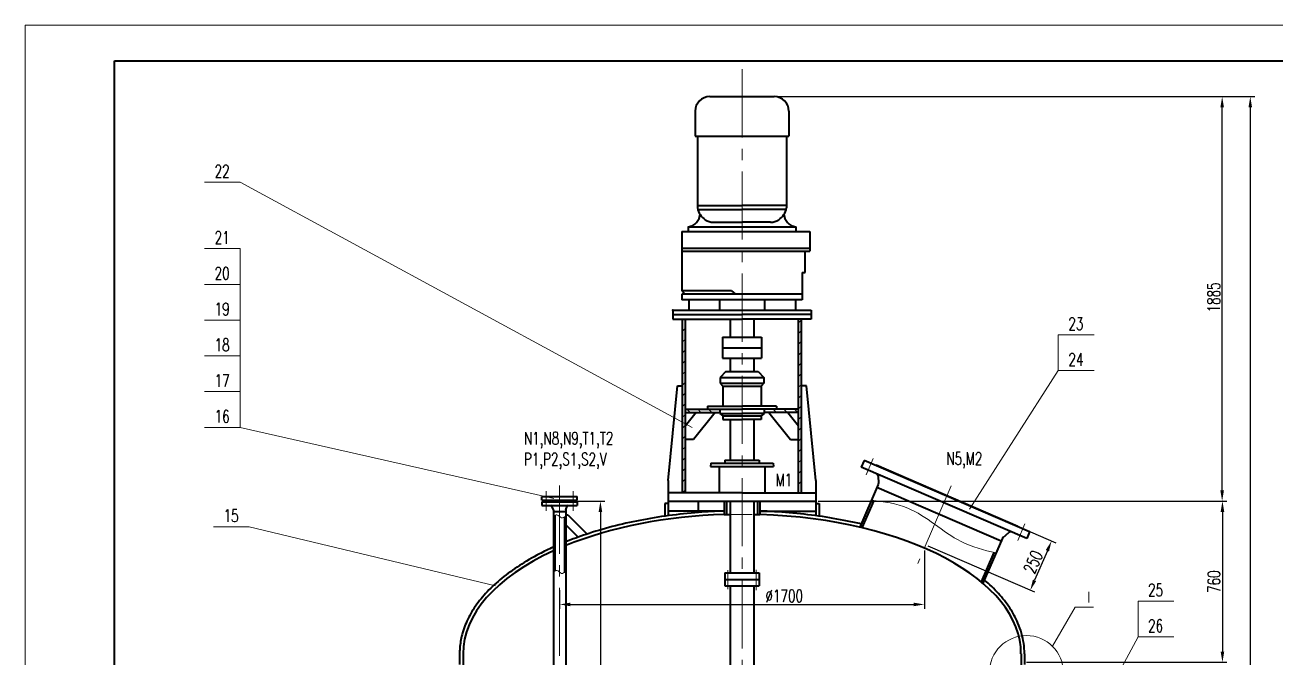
# Model space of a CAD drawing. Header units: millimetres. Extents: x 291 to 885, y 250 to 1091.
# Drawn here: x 290.8 to 640.5, y 913.9 to 1090.9 of the extents above; entities that cross this region are included whole.
import ezdxf

# ---------------------------------------------------------------- set-up
doc = ezdxf.new("R2010")
doc.units = ezdxf.units.MM
doc.linetypes.add('CENTER2', pattern=[28.575, 19.05, -3.175, 3.175, -3.175])
for name, color, linetype, lineweight in [('中心线', 4, 'CENTER2', 15), ('外壳线', 1, 'Continuous', 40), ('尺寸线', 2, 'Continuous', 15)]:
    doc.layers.add(name, color=color, linetype=linetype, lineweight=lineweight)
doc.styles.get("Standard").update_dxf_attribs({"font": 'romans.shx', "width": 0.7, "height": 3.5, "bigfont": 'hzfs.shx'})
doc.dimstyles.new('ISO-25', dxfattribs={"dimtxt": 3.5, "dimasz": 3, "dimexe": 1.25, "dimexo": 0.625, "dimtad": 1, "dimtxsty": 'Standard', "dimcen": 2.5, "dimadec": 1, "dimazin": 2, "dimtfac": 1, "dimtmove": 0, "dimatfit": 0, "dimfxl": 0, "dimarcsym": 0})

# ---------------------------------------------------------------- blocks, each defined once
blk = doc.blocks.new('*D92')
at = {"layer": 'Defpoints', "color": 0}
for p in [(548.57, 959.27), (542.62, 945.5), (571.85, 932.87)]:
    blk.add_point(p, dxfattribs=at)
at = {"layer": '尺寸线', "color": 0, "lineweight": -2}
for p, q in [((549.14, 959.02), (578.94, 946.15)), ((543.19, 945.25), (572.99, 932.38)), ((576.61, 943.89), (573.04, 935.63))]:
    blk.add_line(p, q, dxfattribs=at)
at = {"layer": '尺寸线', "color": 0}
for points in [[(576.15, 944.09), (577.07, 943.69), (577.8, 946.64)], [(572.58, 935.83), (573.5, 935.43), (571.85, 932.87)]]:
    blk.add_solid(points, dxfattribs=at)
at = {"layer": '尺寸线', "color": 0, "insert": (572.64, 940.7), "char_height": 3.5, "attachment_point": 5, "rotation": 66.6317}
blk.add_mtext('250', dxfattribs=at)
blk = doc.blocks.new('*D94')
at = {"layer": 'Defpoints', "color": 0}
for p in [(443.21, 957.71), (442.05, 747.71), (451.65, 747.71)]:
    blk.add_point(p, dxfattribs=at)
at = {"layer": '尺寸线', "color": 0, "lineweight": -2}
for p, q in [((443.83, 957.71), (452.9, 957.71)), ((451.65, 954.71), (451.65, 750.71)), ((442.68, 747.71), (452.9, 747.71))]:
    blk.add_line(p, q, dxfattribs=at)
at = {"layer": '尺寸线', "color": 0}
for points in [[(451.15, 954.71), (452.15, 954.71), (451.65, 957.71)], [(451.15, 750.71), (452.15, 750.71), (451.65, 747.71)]]:
    blk.add_solid(points, dxfattribs=at)
at = {"layer": '尺寸线', "color": 0, "insert": (449.27, 884.78), "char_height": 3.5, "attachment_point": 5, "rotation": 90}
blk.add_mtext('3500', dxfattribs=at)
blk = doc.blocks.new('*D30')
at = {"layer": 'Defpoints', "color": 0}
for p in [(491.24, 1070.86), (625.48, 1070.86), (512.8, 957.76)]:
    blk.add_point(p, dxfattribs=at)
at = {"layer": '尺寸线', "color": 0, "lineweight": -2}
for p, q in [((491.86, 1070.86), (626.73, 1070.86)), ((625.48, 960.76), (625.48, 1067.86)), ((513.43, 957.76), (626.73, 957.76))]:
    blk.add_line(p, q, dxfattribs=at)
at = {"layer": '尺寸线', "color": 0}
for points in [[(624.98, 1067.86), (625.98, 1067.86), (625.48, 1070.86)], [(624.98, 960.76), (625.98, 960.76), (625.48, 957.76)]]:
    blk.add_solid(points, dxfattribs=at)
at = {"layer": '尺寸线', "color": 0, "insert": (623.11, 1014.73), "char_height": 3.5, "attachment_point": 5, "rotation": 90}
blk.add_mtext('1885', dxfattribs=at)
blk = doc.blocks.new('*D96')
at = {"layer": 'Defpoints', "color": 0}
for p in [(491.24, 1070.86), (491.24, 665.5), (633.34, 665.5)]:
    blk.add_point(p, dxfattribs=at)
at = {"layer": '尺寸线', "color": 0, "lineweight": -2}
for p, q in [((491.86, 1070.86), (634.59, 1070.86)), ((633.34, 1067.86), (633.34, 668.5)), ((491.86, 665.5), (634.59, 665.5))]:
    blk.add_line(p, q, dxfattribs=at)
at = {"layer": '尺寸线', "color": 0}
for points in [[(632.84, 1067.86), (633.84, 1067.86), (633.34, 1070.86)], [(632.84, 668.5), (633.84, 668.5), (633.34, 665.5)]]:
    blk.add_solid(points, dxfattribs=at)
at = {"layer": '尺寸线', "color": 0, "insert": (630.96, 868.18), "char_height": 3.5, "attachment_point": 5, "rotation": 90}
blk.add_mtext('~6735', dxfattribs=at)
blk = doc.blocks.new('*D106')
at = {"layer": 'Defpoints', "color": 0}
for p in [(542.24, 944.62), (440.24, 933.45), (542.24, 928.88)]:
    blk.add_point(p, dxfattribs=at)
at = {"layer": '尺寸线', "color": 0, "lineweight": -2}
for p, q in [((542.24, 944), (542.24, 927.63)), ((440.24, 932.83), (440.24, 927.63)), ((443.24, 928.88), (539.24, 928.88))]:
    blk.add_line(p, q, dxfattribs=at)
at = {"layer": '尺寸线', "color": 0}
for points in [[(443.24, 929.38), (443.24, 928.38), (440.24, 928.88)], [(539.24, 929.38), (539.24, 928.38), (542.24, 928.88)]]:
    blk.add_solid(points, dxfattribs=at)
at = {"layer": '尺寸线', "color": 0, "insert": (503.05, 931.26), "char_height": 3.5, "attachment_point": 5}
blk.add_mtext('%%C1700', dxfattribs=at)
blk = doc.blocks.new('*D122')
at = {"layer": 'Defpoints', "color": 0}
for p in [(511.9, 957.76), (570.2, 912.71), (625.56, 912.71)]:
    blk.add_point(p, dxfattribs=at)
at = {"layer": '尺寸线', "color": 0, "lineweight": -2}
for p, q in [((512.53, 957.76), (626.81, 957.76)), ((625.56, 954.76), (625.56, 915.71)), ((570.82, 912.71), (626.81, 912.71))]:
    blk.add_line(p, q, dxfattribs=at)
at = {"layer": '尺寸线', "color": 0}
for points in [[(625.06, 954.76), (626.06, 954.76), (625.56, 957.76)], [(625.06, 915.71), (626.06, 915.71), (625.56, 912.71)]]:
    blk.add_solid(points, dxfattribs=at)
at = {"layer": '尺寸线', "color": 0, "insert": (623.19, 935.24), "char_height": 3.5, "attachment_point": 5, "rotation": 90}
blk.add_mtext('760', dxfattribs=at)

msp = doc.modelspace()

# ---------------------------------------------------------------- hatches: boundary and pattern name
at = {"layer": '尺寸线'}
h = msp.add_hatch(dxfattribs=at)
h.set_pattern_fill('ANSI31', color=256, scale=0.670265, style=0)
h.set_pattern_definition([(45, (-53796.8172, 18.395), (-1.50478764, 1.50478764), [])])
h.paths.add_polyline_path([(507.882, 993.063), (507.063, 991.983), (507.063, 960.044), (507.882, 960.044)])
h.paths.add_polyline_path([(475.411, 1008.658), (474.593, 1008.658), (474.593, 960.044), (475.411, 960.044)])
h.paths.add_polyline_path([(507.882, 1008.658), (507.063, 1008.658), (507.063, 991.983), (507.882, 993.063)])
h = msp.add_hatch(dxfattribs=at)
h.set_pattern_fill('ANSI31', color=256, scale=0.670265, angle=90, style=0)
h.set_pattern_definition([(135, (-53796.8172, 18.395), (-1.50478764, -1.50478764), [])])
h.paths.add_polyline_path([(499.15, 983.468), (499.15, 982.567), (507.063, 982.567), (507.063, 983.462), (507.056, 983.468)])
h.paths.add_polyline_path([(475.411, 983.468), (475.411, 982.567), (483.324, 982.567), (483.324, 983.468)])
h.paths.add_polyline_path([(483.324, 983.468), (483.324, 982.567), (485.045, 982.567), (485.045, 983.468)])
h.paths.add_polyline_path([(499.15, 982.567), (499.15, 983.468), (497.429, 983.468), (497.429, 982.567)])

# ---------------------------------------------------------------- linework, layer by layer
at = {"layer": '中心线'}
for p, q in [((491.237, 1078.518), (491.237, 660.703)), ((440.236, 962.092), (440.236, 744.394)), ((549.759, 962.026), (540.385, 940.33)), ((487.317, 938.492), (487.317, 933.155)), ((495.157, 938.548), (495.157, 932.912))]:
    msp.add_line(p, q, dxfattribs=at)
at = {"layer": '中心线', "ltscale": 0.3}
for p, q in [((527.911, 969.701), (525.912, 965.074)), ((436.485, 960.592), (436.485, 955.012)), ((443.986, 960.592), (443.986, 955.012)), ((570.322, 951.376), (568.323, 946.749))]:
    msp.add_line(p, q, dxfattribs=at)
at = {"layer": '外壳线'}
for p, q in [((315.777, 1080.883), (874.777, 1080.883)), ((315.777, 259.883), (315.777, 1080.883)), ((482.234, 1070.861), (500.24, 1070.861)), ((478.142, 1066.769), (478.142, 1059.781)), ((504.333, 1066.769), (504.333, 1059.781)), ((478.142, 1059.781), (504.333, 1059.781)), ((478.816, 1059.781), (478.816, 1039.759)), ((503.658, 1059.781), (503.658, 1039.759)), ((478.816, 1040.406), (491.237, 1040.406)), ((478.902, 1039.328), (491.237, 1039.328)), ((503.658, 1040.406), (491.237, 1040.406)), ((503.572, 1039.328), (491.237, 1039.328)), ((483.269, 1035.806), (491.237, 1035.806)), ((499.205, 1035.806), (491.237, 1035.806)), ((474.407, 1033.187), (474.407, 1016.579)), ((474.407, 1033.187), (510.222, 1033.187)), ((476.148, 1034.497), (506.326, 1034.497)), ((476.148, 1034.497), (476.148, 1033.187)), ((506.326, 1034.497), (506.326, 1033.187)), ((510.222, 1033.187), (510.222, 1027.63)), ((474.407, 1028.449), (510.222, 1028.449)), ((474.407, 1027.63), (510.222, 1027.63)), ((508.904, 1021.644), (508.904, 1027.63)), ((508.067, 1021.644), (508.904, 1021.644)), ((508.067, 1021.644), (508.067, 1014.02)), ((488.315, 1016.579), (474.407, 1016.579)), ((474.407, 1016.579), (475.313, 1015.657)), ((508.067, 1015.657), (474.407, 1015.657)), ((474.407, 1015.657), (474.407, 1014.02)), ((488.315, 1016.579), (489.407, 1015.657)), ((471.906, 1011.149), (471.906, 1008.658)), ((471.906, 1011.149), (510.568, 1011.149)), ((508.067, 1014.02), (474.407, 1014.02)), ((476.327, 1014.02), (476.327, 1011.149)), ((484.976, 1014.02), (484.976, 1011.149)), ((497.498, 1014.02), (497.498, 1011.149)), ((506.147, 1014.02), (506.147, 1011.149)), ((510.568, 1011.149), (510.568, 1008.658)), ((471.906, 1009.904), (474.436, 1009.904)), ((471.906, 1008.658), (491.237, 1008.658)), ((474.436, 1009.904), (491.237, 1009.904)), ((474.593, 960.095), (474.593, 1008.658)), ((475.411, 960.095), (475.411, 1008.658)), ((487.947, 1008.658), (487.947, 1003.596)), ((508.039, 1009.904), (491.237, 1009.904)), ((510.568, 1008.658), (491.237, 1008.658)), ((494.527, 1008.658), (494.527, 1003.596)), ((507.063, 960.095), (507.063, 1008.658)), ((507.882, 960.095), (507.882, 1008.658)), ((510.568, 1009.904), (508.039, 1009.904)), ((485.806, 1003.596), (496.668, 1003.596)), ((485.806, 1003.596), (485.806, 997.695)), ((485.806, 1000.646), (496.668, 1000.646)), ((496.668, 1003.596), (496.668, 997.695)), ((485.806, 997.695), (496.668, 997.695)), ((487.937, 997.695), (487.937, 993.996)), ((494.537, 997.695), (494.537, 993.996)), ((486.722, 993.996), (485.092, 992.354)), ((486.722, 993.996), (495.753, 993.996)), ((495.753, 993.996), (497.382, 992.354)), ((470.571, 963.554), (473.225, 989.965)), ((473.225, 989.965), (474.593, 989.965)), ((485.092, 992.354), (497.382, 992.354)), ((485.092, 992.354), (485.092, 990.717)), ((485.092, 990.717), (497.382, 990.717)), ((485.092, 990.717), (485.911, 989.899)), ((485.911, 989.899), (496.563, 989.899)), ((485.911, 989.899), (485.911, 984.287)), ((497.382, 990.717), (496.563, 989.899)), ((496.563, 989.899), (496.563, 984.287)), ((497.382, 992.354), (497.382, 990.717)), ((509.25, 989.965), (507.882, 989.965)), ((511.904, 963.554), (509.25, 989.965)), ((475.411, 983.468), (491.237, 983.468)), ((481.556, 984.287), (491.237, 984.287)), ((481.556, 984.287), (481.556, 983.468)), ((485.045, 983.468), (485.045, 982.259)), ((500.918, 984.287), (491.237, 984.287)), ((507.063, 983.468), (491.237, 983.468)), ((497.429, 983.468), (497.429, 982.259)), ((500.918, 984.287), (500.918, 983.468)), ((478.411, 982.567), (475.411, 978.811)), ((475.411, 982.567), (485.045, 982.567)), ((483.737, 982.567), (477.672, 974.971)), ((485.045, 982.259), (491.237, 982.259)), ((485.045, 982.259), (485.911, 981.586)), ((485.911, 981.586), (496.563, 981.586)), ((485.911, 981.586), (485.911, 980.552)), ((485.911, 980.552), (491.237, 980.552)), ((487.937, 980.552), (487.937, 969.175)), ((497.429, 982.259), (491.237, 982.259)), ((496.563, 980.552), (491.237, 980.552)), ((494.537, 980.552), (494.537, 969.175)), ((497.429, 982.259), (496.563, 981.586)), ((496.563, 981.586), (496.563, 980.552)), ((507.063, 982.567), (497.429, 982.567)), ((498.737, 982.567), (504.802, 974.971)), ((504.064, 982.567), (507.063, 978.811)), ((477.672, 974.971), (475.411, 974.971)), ((504.802, 974.971), (507.063, 974.971)), ((486.41, 969.175), (486.404, 968.357)), ((486.41, 969.175), (496.064, 969.175)), ((496.064, 969.175), (496.07, 968.357)), ((482.48, 968.357), (482.464, 967.433)), ((482.464, 967.433), (500.01, 967.433)), ((482.48, 968.357), (499.994, 968.357)), ((484.827, 967.433), (484.827, 960.044)), ((486.398, 967.433), (486.398, 967.433)), ((497.647, 967.433), (497.647, 960.044)), ((499.994, 968.357), (500.01, 967.433)), ((470.571, 963.549), (470.571, 957.763)), ((511.904, 963.554), (511.904, 957.763)), ((435.285, 959.092), (445.186, 959.092)), ((435.285, 958.012), (435.285, 959.092)), ((445.186, 958.012), (445.186, 959.092)), ((491.237, 960.044), (470.571, 960.044)), ((491.237, 960.044), (511.904, 960.044)), ((435.285, 958.012), (445.186, 958.012)), ((435.285, 957.592), (435.285, 956.512)), ((435.285, 957.592), (445.186, 957.592)), ((435.285, 956.512), (445.186, 956.512)), ((437.265, 958.012), (437.265, 957.592)), ((437.265, 957.892), (443.206, 957.892)), ((437.265, 957.712), (443.206, 957.712)), ((438.502, 955.368), (438.093, 956.33)), ((438.525, 955.251), (438.525, 747.706)), ((438.525, 954.832), (441.946, 954.832)), ((441.946, 955.251), (441.946, 753.879)), ((441.969, 955.368), (442.378, 956.33)), ((443.206, 958.012), (443.206, 957.592)), ((445.186, 957.592), (445.186, 956.512)), ((469.672, 957.124), (469.672, 953.562)), ((470.571, 957.124), (469.672, 957.124)), ((470.571, 957.763), (470.571, 953.687)), ((470.571, 957.763), (511.904, 957.763)), ((486.287, 954.994), (470.571, 954.994)), ((478.96, 957.763), (478.96, 955.226)), ((486.287, 957.763), (486.287, 954.034)), ((486.887, 957.763), (486.887, 954.034)), ((487.937, 957.763), (487.937, 937.695)), ((494.537, 957.763), (494.537, 937.695)), ((495.587, 957.763), (495.587, 954.034)), ((496.187, 957.763), (496.187, 954.034)), ((496.187, 954.994), (511.904, 954.994)), ((511.904, 957.763), (511.904, 953.687)), ((511.904, 957.124), (512.802, 957.124)), ((512.802, 957.124), (512.802, 953.562)), ((438.886, 953.707), (438.886, 938.189)), ((441.586, 953.329), (441.586, 937.811)), ((441.946, 953.932), (442.546, 953.932)), ((442.546, 953.932), (447.92, 948.557)), ((486.287, 954.034), (487.937, 954.034)), ((494.537, 954.034), (496.187, 954.034)), ((441.946, 951.138), (445.396, 947.687)), ((486.437, 937.695), (496.037, 937.695)), ((486.437, 937.695), (486.437, 934.095)), ((496.037, 937.695), (496.037, 934.095)), ((486.437, 935.895), (496.037, 935.895)), ((486.437, 934.095), (496.037, 934.095)), ((487.937, 934.095), (487.937, 799.4)), ((494.537, 934.095), (494.537, 799.4)), ((412.275, 915.111), (412.275, 912.111)), ((413.235, 915.111), (413.235, 895.46)), ((569.24, 915.111), (569.24, 847.459)), ((570.2, 915.111), (570.2, 912.111))]:
    msp.add_line(p, q, dxfattribs=at)
at = {"layer": '外壳线', "ltscale": 0.3}
for p, q in [((525.388, 969.157), (524.579, 967.284)), ((571.655, 949.166), (525.388, 969.157)), ((570.846, 947.293), (524.579, 967.284)), ((528.74, 967.839), (528.693, 967.729)), ((568.398, 950.704), (528.74, 967.839)), ((529.321, 962.375), (524.174, 950.465)), ((529.281, 964.812), (529.379, 962.693)), ((563.659, 946.542), (528.958, 961.536)), ((528.066, 957.957), (524.768, 950.325)), ((564.213, 947.642), (565.823, 949.023)), ((568.398, 950.704), (568.351, 950.594)), ((571.655, 949.166), (570.846, 947.293)), ((564.021, 947.381), (558.581, 934.791)), ((561.665, 943.441), (558.102, 935.195))]:
    msp.add_line(p, q, dxfattribs=at)
at = {"layer": '外壳线'}
for centre, radius, start, end in [((482.234, 1066.769), 4.092, 90, 180), ((500.24, 1066.769), 4.092, 0, 90), ((483.544, 1040.482), 4.783, 188.69835, 237.4094), ((498.931, 1040.482), 4.783, 302.5906, 351.30165), ((475.796, 1038.214), 3.734, 275.40783, 358.33532), ((482.908, 1038.938), 3.153, 232.02081, 276.58126), ((499.566, 1038.938), 3.153, 263.41874, 307.97919), ((506.678, 1038.214), 3.734, 181.66468, 264.59217), ((437.817, 956.212), 0.3, 23.02549, 90), ((438.225, 955.251), 0.3, 0, 23.02549), ((442.246, 955.251), 0.3, 156.97451, 180), ((442.654, 956.212), 0.3, 90, 156.97451)]:
    msp.add_arc(centre, radius, start, end, dxfattribs=at)
at = {"layer": '外壳线', "ltscale": 0.3}
for centre, start, end in [((528.562, 964.779), 2.63509, 66.63174), ((528.66, 962.66), 336.63174, 2.63509), ((566.292, 948.477), 66.63174, 130.62839), ((564.682, 947.096), 130.62839, 156.63174)]:
    msp.add_arc(centre, 0.72, start, end, dxfattribs=at)
at = {"layer": '外壳线'}
for start_param, end_param in [(1.6343005, 2.2548283), (0, 1.5072921), (2.3128041, 3.1415927)]:
    msp.add_ellipse((491.237, 915.111), major_axis=(78.002, 0), ratio=0.5, start_param=start_param, end_param=end_param, dxfattribs=at)
for points, knots in [([(486.287, 954.994), (483.873, 954.918), (481.465, 954.786), (476.279, 954.379), (473.506, 954.084), (468.039, 953.346), (465.344, 952.902), (460.066, 951.873), (457.481, 951.286), (452.452, 949.977), (450.007, 949.254), (445.685, 947.812), (443.783, 947.114), (441.946, 946.374)], [1.63391105, 1.63391105, 1.63391105, 1.63391105, 1.72637712, 1.72637712, 1.83455881, 1.83455881, 1.94274051, 1.94274051, 2.05092221, 2.05092221, 2.1591039, 2.1591039, 2.24890969, 2.24890969, 2.24890969, 2.24890969]), ([(524.561, 951.36), (523.304, 951.655), (522.032, 951.932), (518.121, 952.726), (515.438, 953.187), (509.991, 953.962), (507.226, 954.275), (501.705, 954.746), (498.951, 954.907), (496.187, 954.994)], [1.13248363, 1.13248363, 1.13248363, 1.13248363, 1.18546863, 1.18546863, 1.29365033, 1.29365033, 1.40183203, 1.40183203, 1.50768161, 1.50768161, 1.50768161, 1.50768161]), ([(438.525, 944.914), (437.169, 944.301), (435.855, 943.664), (432.61, 941.978), (430.744, 940.896), (427.249, 938.635), (425.621, 937.456), (422.622, 935.009), (421.252, 933.742), (418.786, 931.134), (417.691, 929.793), (415.79, 927.049), (414.985, 925.646), (413.679, 922.795), (413.177, 921.346), (412.548, 918.671), (412.372, 917.449), (412.285, 915.853), (412.275, 915.482), (412.275, 915.111)], [2.30594715, 2.30594715, 2.30594715, 2.30594715, 2.37546729, 2.37546729, 2.48364899, 2.48364899, 2.59183069, 2.59183069, 2.70001238, 2.70001238, 2.80819408, 2.80819408, 2.91637578, 2.91637578, 3.02455747, 3.02455747, 3.11438271, 3.11438271, 3.14159265, 3.14159265, 3.14159265, 3.14159265]), ([(570.2, 915.111), (570.2, 916.074), (570.131, 917.037), (569.86, 918.957), (569.656, 919.913), (569.116, 921.813), (568.78, 922.756), (567.762, 925.121), (566.994, 926.531), (565.165, 929.29), (564.105, 930.64), (561.728, 933.243), (560.416, 934.498), (558.979, 935.712)], [0, 0, 0, 0, 0.07061112, 0.07061112, 0.14122224, 0.14122224, 0.21183337, 0.21183337, 0.32001506, 0.32001506, 0.42819676, 0.42819676, 0.53450851, 0.53450851, 0.53450851, 0.53450851])]:
    msp.add_open_spline(points, degree=3, knots=knots, dxfattribs=at)
for p in [(491.237, 1070.861), (471.906, 1011.114)]:
    msp.add_point(p, dxfattribs=at)
at = {"layer": '尺寸线'}
for p, q in [((290.777, 1090.883), (884.777, 1090.883)), ((290.777, 249.883), (290.777, 1090.883)), ((340.964, 1046.957), (350.964, 1046.957)), ((350.964, 1046.957), (477.337, 978.339)), ((340.964, 1028.379), (350.964, 1028.379)), ((350.964, 1028.379), (350.964, 978.379)), ((340.964, 1018.379), (350.964, 1018.379)), ((340.964, 1008.379), (350.964, 1008.379)), ((579.669, 1004.28), (589.669, 1004.28)), ((579.669, 1004.28), (579.669, 994.28)), ((340.964, 998.379), (350.964, 998.379)), ((579.669, 994.28), (554.826, 955.558)), ((579.669, 994.28), (589.669, 994.28)), ((340.964, 988.379), (350.964, 988.379)), ((507.063, 983.462), (507.056, 983.468)), ((340.964, 978.379), (350.964, 978.379)), ((350.964, 978.379), (438.581, 958.522)), ((487.937, 954.034), (494.075, 954.034)), ((343.473, 950.605), (353.473, 950.605)), ((353.473, 950.605), (422.341, 934.102)), ((578.002, 917.21), (584.401, 928.125)), ((584.401, 928.125), (589.473, 928.125)), ((601.951, 929.839), (611.951, 929.839)), ((601.951, 929.839), (601.951, 919.839)), ((601.951, 919.839), (587.538, 892.816)), ((601.951, 919.839), (611.951, 919.839))]:
    msp.add_line(p, q, dxfattribs=at)
msp.add_circle((570.747, 909.849), 10.336, dxfattribs=at)
at = {"layer": '尺寸线', "ltscale": 0.3}
msp.add_open_spline([(527.446, 958.035), (530.948, 957.599), (540.317, 956.276), (549.827, 946.455), (558.871, 944.08), (562.259, 943.304)], degree=3, knots=[12.7563818, 12.7563818, 12.7563818, 12.7563818, 185.759191, 478.6660365, 650.4799269, 650.4799269, 650.4799269, 650.4799269], dxfattribs=at)
for points in [[(438.525, 953.425), (439.462, 953.917), (440.795, 953.076), (441.946, 953.593)], [(438.525, 937.908), (439.462, 938.399), (440.795, 937.558), (441.946, 938.076)]]:
    msp.add_spline(points, degree=3, dxfattribs=at)

# ---------------------------------------------------------------- texts
at = {"layer": '尺寸线', "char_height": 3.5}
for s, insert, width, attachment_point in [('22', (345.888, 1050.033), 10.15308, 5), ('21', (345.888, 1031.456), 10.15308, 5), ('20', (345.888, 1021.456), 10.15308, 5), ('19', (345.888, 1011.456), 10.15308, 5), ('23', (584.592, 1007.357), 10.15308, 5), ('18', (345.888, 1001.456), 10.15308, 5), ('24', (584.592, 997.357), 10.15308, 5), ('17', (345.888, 991.456), 10.15308, 5), ('16', (345.888, 981.456), 10.15308, 5), ('N1,N8,N9,T1,T2\\PP1,P2,S1,S2,V', (430.264, 977.09), 59.43762, 1), ('N5,M2', (548.345, 971.42), 14.17693, 1), ('M1', (500.609, 965.426), 5.11771, 1), ('15', (348.396, 953.681), 10.15308, 5), ('25', (606.874, 932.916), 10.15308, 5), ('Ⅰ', (586.826, 932.532), 7.70012, 1), ('26', (606.874, 922.916), 10.15308, 5)]:
    msp.add_mtext(s, dxfattribs=dict(at, insert=insert, width=width, attachment_point=attachment_point))

# ---------------------------------------------------------------- dimensions: what is measured, and where the dimension line sits
at = {"layer": '尺寸线'}
for base, p1, p2, text, picture, middle in [((625.484, 1070.861), (512.802, 957.763), (491.237, 1070.861), '1885', '*D30', (625.484, 1014.73)), ((633.338, 665.503), (491.237, 1070.861), (491.237, 665.503), '~6735', '*D96', (633.338, 868.182)), ((451.648, 747.706), (443.206, 957.712), (442.054, 747.706), '3500', '*D94', (451.648, 884.78))]:
    dim = msp.add_linear_dim(base=base, p1=p1, p2=p2, angle=90, text=text, dimstyle='ISO-25', dxfattribs=at)
    dim.commit()
    dim.dimension.update_dxf_attribs({"geometry": picture, "text_midpoint": middle, "dimtype": 160})
dim = msp.add_aligned_dim(p1=(548.569, 959.272), p2=(542.619, 945.502), distance=31.839, text='250', dimstyle='ISO-25', dxfattribs=at)
dim.commit()
dim.dimension.update_dxf_attribs({"geometry": '*D92', "text_midpoint": (572.642, 940.7)})
dim = msp.add_linear_dim(base=(625.562, 912.711), p1=(511.904, 957.763), p2=(570.2, 912.711), angle=90, text='760', dimstyle='ISO-25', dxfattribs=at)
dim.commit()
dim.dimension.update_dxf_attribs({"geometry": '*D122', "text_midpoint": (623.187, 935.237)})
dim = msp.add_linear_dim(base=(542.239, 928.882), p1=(440.236, 933.451), p2=(542.239, 944.62), text='%%C1700', dimstyle='ISO-25', dxfattribs=at)
dim.commit()
dim.dimension.update_dxf_attribs({"geometry": '*D106', "text_midpoint": (503.053, 928.882), "dimtype": 160})

doc.saveas('drawing.dxf')
